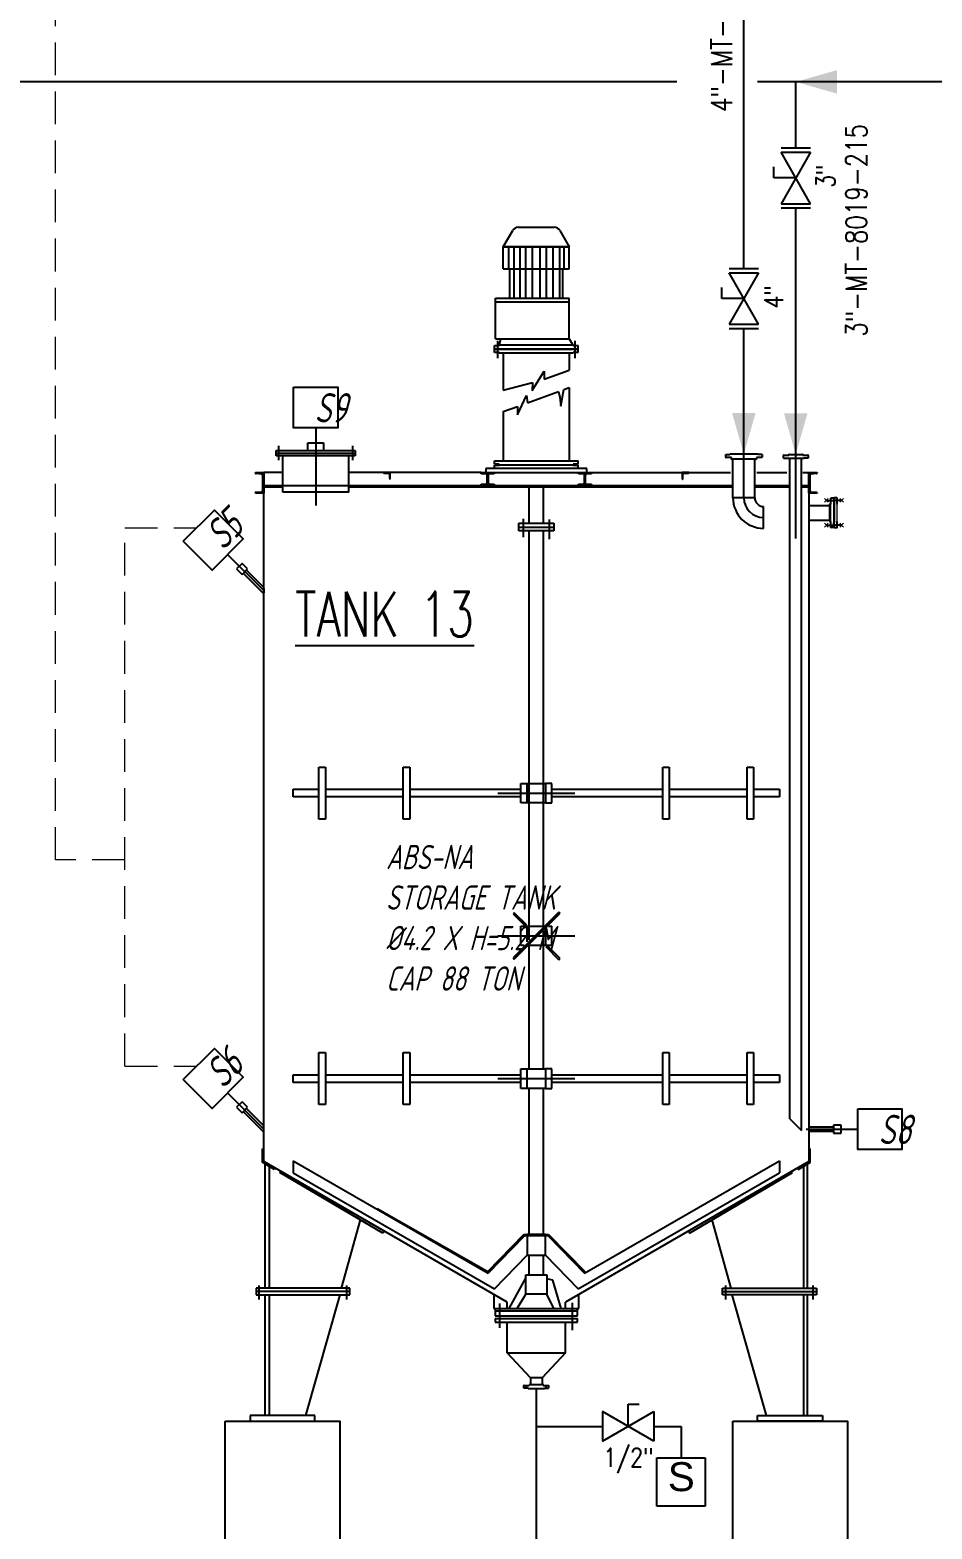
# Model space of a CAD drawing. Extents: x -29512 to 147477, y -5232 to 39709.
# Drawn here: x 139108 to 139156.3, y 7991.8 to 8072.1 of the extents above; entities that cross this region are included whole.
import ezdxf
from ezdxf.enums import TextEntityAlignment as Align

# ---------------------------------------------------------------- set-up
doc = ezdxf.new("R2010")
doc.units = 0
doc.linetypes.add('ASSI', pattern=[16, 10, -2, 2, -2])
doc.linetypes.add('HIDDEN', pattern=[0.375, 0.25, -0.125])
doc.layers.get('0').update_dxf_attribs({"linetype": 'CONTINUOUS'})
for name, color, linetype in [('DIMENSION', 3, 'CONTINUOUS'), ('NUVOLA', 6, 'CONTINUOUS'), ('P-707D', 7, 'CONTINUOUS'), ('RED', 1, 'CONTINUOUS'), ('S', 7, 'CONTINUOUS')]:
    doc.layers.add(name, color=color, linetype=linetype)
doc.layers.add('FITTING', color=7, linetype='CONTINUOUS', lineweight=13)
doc.styles.add('A3', font='arial.ttf', dxfattribs={"height": 0.3})
doc.styles.add('S', font='ITALIC', dxfattribs={"height": 6})
doc.styles.add('S25', font='SIMPLEX', dxfattribs={"width": 0.8, "height": 0.25})
doc.styles.add('S3S', font='SIMPLEX', dxfattribs={"width": 0.7, "height": 0.3})
doc.styles.add('STYLE4', font='isocp.shx', dxfattribs={"width": 0.8, "oblique": 15, "height": 2})

# ---------------------------------------------------------------- blocks, each defined once
blk = doc.blocks.new('PRESA', base_point=(1.75, 0.1))
for p, q in [((1.5, 0.1), (1.5, 0.6)), ((1.5, 0.6), (2, 0.6)), ((2, 0.6), (2, 0.1)), ((2, 0.1), (1.5, 0.1))]:
    blk.add_line(p, q)
at = {"style": 'S', "width": 1.2}
blk.add_attdef('1', text='', height=0.3, dxfattribs=at).set_placement((1.75, 0.2), align=Align.CENTER)
blk = doc.blocks.new('FRECC2', base_point=(19.5, 44))
at = {"layer": 'RED'}
blk.add_solid([(19.5, 44), (19.85, 44.1), (19.85, 43.9)], dxfattribs=at)

msp = doc.modelspace()

# ---------------------------------------------------------------- linework, layer by layer
for p, q in [((139148.1885, 8065.5102), (139149.7621, 8065.5102)), ((139149.7621, 8065.5102), (139148.1885, 8062.7564)), ((139149.7621, 8062.7564), (139148.1885, 8065.5102)), ((139147.7951, 8064.1333), (139147.7951, 8064.7234)), ((139148.9753, 8064.1333), (139147.7951, 8064.1333)), ((139148.1885, 8062.7564), (139149.7621, 8062.7564)), ((139145.4104, 8059.0615), (139146.984, 8059.0615)), ((139146.984, 8059.0615), (139145.4104, 8056.3077)), ((139146.984, 8056.3077), (139145.4104, 8059.0615)), ((139145.017, 8057.6846), (139145.017, 8058.2747)), ((139146.1972, 8057.6846), (139145.017, 8057.6846)), ((139145.4104, 8056.3077), (139146.984, 8056.3077)), ((139140.0012, 7998.5025), (139140.5913, 7998.5025)), ((139140.0012, 7997.3223), (139140.0012, 7998.5025)), ((139138.6243, 7998.1091), (139138.6243, 7996.5355)), ((139141.3781, 7996.5355), (139138.6243, 7998.1091)), ((139138.6243, 7996.5355), (139141.3781, 7998.1091)), ((139141.3781, 7998.1091), (139141.3781, 7996.5355))]:
    msp.add_line(p, q)
at = {"layer": 'DIMENSION', "color": 4, "linetype": 'HIDDEN', "lineweight": 15, "ltscale": 7}
for p, q in [((139109.355, 8027.6356), (139109.355, 8091.0761)), ((139113.065, 8016.6038), (139113.065, 8045.4156)), ((139113.065, 8045.4156), (139116.9097, 8045.4156)), ((139113.065, 8027.6356), (139109.355, 8027.6356)), ((139113.065, 8016.6038), (139116.9097, 8016.6038))]:
    msp.add_line(p, q, dxfattribs=at)
at = {"layer": 'DIMENSION', "color": 0, "linetype": 'ByBlock', "ltscale": 0.5}
for p, q in [((139142.6045, 8069.2752), (139093.116, 8069.2752)), ((139198.4638, 8069.2752), (139146.9271, 8069.2752)), ((139148.9753, 8065.7407), (139148.9753, 8069.2752)), ((139148.9753, 8044.8375), (139148.9753, 8062.5259)), ((139135.0847, 7997.3223), (139138.6243, 7997.3223)), ((139141.3781, 7997.3223), (139142.836, 7997.3223)), ((139142.836, 7997.3223), (139142.836, 7995.631))]:
    msp.add_line(p, q, dxfattribs=at)
at = {"layer": 'DIMENSION', "color": 6, "linetype": 'ByBlock', "ltscale": 0.5}
for p, q in [((139148.1885, 8065.7407), (139149.7621, 8065.7407)), ((139148.1885, 8062.5259), (139149.7621, 8062.5259)), ((139145.4104, 8059.292), (139146.984, 8059.292)), ((139145.4104, 8056.0772), (139146.984, 8056.0772))]:
    msp.add_line(p, q, dxfattribs=at)
at = {"layer": 'DIMENSION', "color": 5, "linetype": 'ByBlock', "ltscale": 0.5}
for p, q in [((139133.5947, 8060.4544), (139133.5947, 8059.2657)), ((139133.8886, 8060.4544), (139133.8886, 8057.6965)), ((139134.1988, 8060.4544), (139134.1988, 8057.6965)), ((139134.5091, 8060.4544), (139134.5091, 8057.6965)), ((139134.86, 8060.4544), (139134.86, 8057.6965)), ((139135.2683, 8060.4544), (139135.2683, 8057.6965)), ((139135.6192, 8060.4544), (139135.6192, 8057.6965)), ((139135.9783, 8060.4544), (139135.9783, 8057.6965)), ((139136.3212, 8060.4544), (139136.3212, 8057.6965)), ((139136.5661, 8060.4544), (139136.5661, 8059.2657))]:
    msp.add_line(p, q, dxfattribs=at)
at = {"layer": 'DIMENSION', "color": 1, "linetype": 'ByBlock', "ltscale": 0.5}
msp.add_line((139123.2776, 8050.754), (139123.2776, 8046.6021), dxfattribs=at)
at = {"layer": 'DIMENSION', "color": 3, "linetype": 'ByBlock', "ltscale": 0.5}
for points in [[(139122.0966, 8052.9356), (139124.4586, 8052.9356), (139124.4586, 8050.754), (139122.0966, 8050.754)], [(139116.1853, 8044.6912), (139117.8554, 8046.3613), (139119.398, 8044.8187), (139117.7279, 8043.1486)], [(139116.1853, 8015.8794), (139117.8554, 8017.5495), (139119.398, 8016.0069), (139117.7279, 8014.3368)], [(139152.2904, 8014.3148), (139154.6523, 8014.3148), (139154.6523, 8012.1332), (139152.2904, 8012.1332)]]:
    msp.add_lwpolyline(points, close=True, dxfattribs=at)
at = {"layer": 'DIMENSION', "color": 7, "linetype": 'ByBlock', "ltscale": 0.5}
for points in [[(139118.4303, 7997.5971), (139124.5689, 7997.5971), (139124.5689, 7988.8312), (139118.4303, 7988.8312)], [(139145.6004, 7997.5971), (139151.739, 7997.5971), (139151.739, 7988.8312), (139145.6004, 7988.8312)]]:
    msp.add_lwpolyline(points, close=True, dxfattribs=at)
at = {"layer": 'FITTING', "color": 1, "linetype": 'ByBlock', "ltscale": 0.5}
for p, q in [((139150.7133, 8046.9755), (139150.5137, 8046.7762)), ((139150.5137, 8046.9755), (139150.7133, 8046.7762)), ((139151.5398, 8046.9755), (139151.3402, 8046.7762)), ((139151.3402, 8046.9755), (139151.5398, 8046.7762)), ((139150.7133, 8045.6524), (139150.5137, 8045.4531)), ((139150.5137, 8045.6524), (139150.7133, 8045.4531)), ((139151.5398, 8045.6524), (139151.3402, 8045.4531)), ((139151.3402, 8045.6524), (139151.5398, 8045.4531))]:
    msp.add_line(p, q, dxfattribs=at)
at = {"layer": 'FITTING', "linetype": 'ByBlock', "ltscale": 0.5}
for p, q in [((139150.8614, 8045.7459), (139150.8614, 8046.6828)), ((139151.192, 8045.7459), (139151.192, 8046.6828))]:
    msp.add_line(p, q, dxfattribs=at)
at = {"layer": 'P-707D', "color": 1, "lineweight": 25}
for p, q in [((139146.1972, 8059.292), (139146.1972, 8083.2089)), ((139146.1972, 8049.3508), (139146.1972, 8056.0772)), ((139135.0847, 7999.3495), (139135.0847, 7970.9588))]:
    msp.add_line(p, q, dxfattribs=at)
at = {"layer": 'P-707D', "color": 5, "linetype": 'Continuous'}
for p, q in [((139133.3205, 8060.4544), (139133.8218, 8061.3226)), ((139134.1225, 8061.4962), (139136.0468, 8061.4962)), ((139136.3475, 8061.3226), (139136.8488, 8060.4544)), ((139133.3205, 8060.4544), (139136.8488, 8060.4544)), ((139133.3205, 8059.2657), (139133.3205, 8060.4544)), ((139136.8488, 8060.4544), (139133.3205, 8060.4544)), ((139136.8488, 8059.2657), (139136.8488, 8060.4544)), ((139133.3205, 8059.2657), (139136.8488, 8059.2657)), ((139133.6678, 8057.6965), (139133.6678, 8059.2657)), ((139136.5015, 8057.6965), (139136.5015, 8059.2657)), ((139132.898, 8057.6965), (139136.8488, 8057.6965)), ((139132.898, 8055.5231), (139132.898, 8057.6965)), ((139132.898, 8057.4953), (139136.8488, 8057.4953)), ((139136.8488, 8055.5231), (139136.8488, 8057.6965)), ((139132.898, 8055.5231), (139136.8488, 8055.5231)), ((139133.1776, 8055.5231), (139133.1052, 8055.1858)), ((139136.8488, 8055.5231), (139137.0641, 8055.158))]:
    msp.add_line(p, q, dxfattribs=at)
at = {"layer": 'P-707D', "color": 9, "linetype": 'Continuous'}
for p, q in [((139132.898, 8055.5231), (139132.898, 8055.5231)), ((139132.898, 8055.5231), (139132.898, 8055.5231)), ((139132.898, 8055.5231), (139132.898, 8055.5231)), ((139150.1213, 8047.2561), (139149.6698, 8047.2561)), ((139149.6698, 8040.2761), (139149.6698, 8040.2066)), ((139149.6698, 8029.7886), (139149.6698, 8029.7192)), ((139149.6698, 8024.8575), (139149.6698, 8024.788)), ((139149.6698, 8019.9263), (139149.6698, 8019.8568)), ((139120.4995, 8014.9256), (139120.4995, 8014.9951)), ((139149.6698, 8014.9951), (139149.6698, 8014.9256)), ((139126.5258, 8008.9205), (139126.5609, 8008.9804))]:
    msp.add_line(p, q, dxfattribs=at)
at = {"layer": 'P-707D', "color": 3, "linetype": 'Continuous'}
for p, q in [((139133.0226, 8054.4955), (139133.0226, 8055.4236)), ((139137.1467, 8055.4236), (139137.1467, 8054.4955))]:
    msp.add_line(p, q, dxfattribs=at)
at = {"layer": 'P-707D', "linetype": 'Continuous'}
for p, q in [((139132.8448, 8055.158), (139133.1052, 8055.158)), ((139132.8448, 8054.9774), (139132.8448, 8055.158)), ((139137.3245, 8054.9774), (139132.8448, 8054.9774)), ((139132.8448, 8054.9774), (139137.3245, 8054.9774)), ((139132.8448, 8054.7969), (139132.8448, 8054.9774)), ((139133.1052, 8054.7969), (139132.8448, 8054.7969)), ((139137.0641, 8055.1858), (139133.1052, 8055.1858)), ((139133.1052, 8054.7691), (139137.0641, 8054.7691)), ((139137.0641, 8055.158), (139137.3245, 8055.158)), ((139137.3245, 8054.7969), (139137.0641, 8054.7969)), ((139137.3245, 8054.9774), (139137.3245, 8055.158)), ((139137.3245, 8054.7969), (139137.3245, 8054.9774)), ((139122.8609, 8049.5481), (139122.8609, 8049.9648)), ((139122.8609, 8049.9648), (139123.6943, 8049.9648)), ((139123.6943, 8049.9648), (139123.6943, 8049.5481)), ((139121.1662, 8049.5481), (139122.8609, 8049.5481)), ((139121.1662, 8049.4092), (139121.1662, 8049.5481)), ((139121.1662, 8049.2703), (139121.1662, 8049.4092)), ((139121.1662, 8049.4092), (139125.389, 8049.4092)), ((139125.389, 8049.2703), (139121.1662, 8049.2703)), ((139121.5135, 8047.3256), (139121.5135, 8049.2703)), ((139122.8609, 8049.5481), (139123.6943, 8049.5481)), ((139123.6943, 8049.5481), (139125.389, 8049.5481)), ((139125.0417, 8047.3256), (139125.0417, 8049.2703)), ((139125.389, 8049.5481), (139125.389, 8049.4092)), ((139125.389, 8049.4092), (139125.389, 8049.2703)), ((139132.8448, 8048.9925), (139133.3205, 8048.9925)), ((139132.8448, 8048.8119), (139132.8448, 8048.9925)), ((139133.3205, 8048.9925), (139136.8488, 8048.9925)), ((139136.8488, 8048.9925), (139137.3245, 8048.9925)), ((139137.3245, 8048.8119), (139137.3245, 8048.9925)), ((139145.2287, 8049.3397), (139145.4492, 8049.3397)), ((139145.2287, 8049.1883), (139145.2287, 8049.3397)), ((139145.5318, 8049.1744), (139145.2426, 8049.1744)), ((139146.9487, 8049.3508), (139145.4492, 8049.3508)), ((139145.4492, 8049.3397), (139145.4492, 8049.3508)), ((139145.5318, 8049.089), (139145.5318, 8049.1744)), ((139146.8521, 8049.0751), (139145.5457, 8049.0751)), ((139145.6138, 8047.6034), (139145.6155, 8049.0751)), ((139146.7806, 8047.6034), (139146.7823, 8049.0751)), ((139146.8521, 8049.0751), (139146.8521, 8049.0751)), ((139147.1553, 8049.1744), (139146.866, 8049.1744)), ((139146.866, 8049.1744), (139146.866, 8049.089)), ((139146.9487, 8049.3397), (139146.9487, 8049.3508)), ((139147.1692, 8049.3397), (139146.9487, 8049.3397)), ((139147.1692, 8049.3397), (139147.1692, 8049.1883)), ((139148.3155, 8049.1411), (139148.3155, 8049.2814)), ((139148.3155, 8049.1411), (139148.536, 8049.1411)), ((139148.3294, 8049.2953), (139148.6024, 8049.2953)), ((139148.3294, 8049.2953), (139148.3294, 8049.2953)), ((139148.536, 8049.1411), (139148.536, 8049.13)), ((139148.536, 8049.13), (139148.6645, 8049.13)), ((139148.6024, 8049.2953), (139148.6024, 8049.3258)), ((139148.6162, 8049.3397), (139149.3379, 8049.3397)), ((139148.6628, 8013.7797), (139148.6645, 8049.13)), ((139148.6645, 8049.13), (139149.2896, 8049.13)), ((139149.2878, 8013.1546), (139149.2896, 8049.13)), ((139149.2896, 8049.13), (139149.4181, 8049.13)), ((139149.3518, 8049.3258), (139149.3518, 8049.2953)), ((139149.3518, 8049.2953), (139149.6247, 8049.2953)), ((139149.6386, 8049.1411), (139149.4181, 8049.1411)), ((139149.4181, 8049.1411), (139149.4181, 8049.13)), ((139149.6386, 8049.2814), (139149.6386, 8049.2814)), ((139149.6386, 8049.2814), (139149.6386, 8049.1411)), ((139120.048, 8048.3674), (139120.4995, 8048.3674)), ((139120.048, 8048.3478), (139120.048, 8048.3674)), ((139120.3803, 8048.2859), (139120.0832, 8048.3097)), ((139120.4474, 8047.4103), (139120.4474, 8048.2132)), ((139120.4995, 8048.3674), (139120.4995, 8047.2561)), ((139121.5135, 8048.3674), (139120.4995, 8048.3674)), ((139120.4995, 8048.3674), (139120.4995, 8047.2561)), ((139132.1329, 8048.3674), (139125.0417, 8048.3674)), ((139127.2712, 8048.3674), (139126.9239, 8048.3674)), ((139126.9239, 8048.3674), (139126.9239, 8048.357)), ((139126.9482, 8048.3327), (139127.1878, 8048.3327)), ((139127.2364, 8048.284), (139127.2364, 8048.0444)), ((139127.2712, 8048.0201), (139127.2712, 8048.3674)), ((139132.1329, 8048.2979), (139132.1329, 8048.3674)), ((139132.1329, 8048.3674), (139132.8274, 8048.3674)), ((139132.376, 8048.2979), (139132.1329, 8048.2979)), ((139132.376, 8048.5758), (139132.376, 8048.3674)), ((139137.7933, 8048.5758), (139132.376, 8048.5758)), ((139132.4593, 8047.8257), (139132.4593, 8048.2146)), ((139132.501, 8048.2146), (139132.501, 8047.8257)), ((139132.8274, 8048.2979), (139132.5843, 8048.2979)), ((139132.6538, 8048.3674), (139137.5155, 8048.3674)), ((139132.8274, 8048.3674), (139132.8274, 8048.2979)), ((139133.1052, 8048.8119), (139132.8448, 8048.8119)), ((139132.8448, 8048.7563), (139133.1052, 8048.7563)), ((139132.8448, 8048.5758), (139132.8448, 8048.7563)), ((139133.1052, 8048.7841), (139133.1052, 8048.8119)), ((139133.1052, 8048.7841), (139137.0641, 8048.7841)), ((139133.1052, 8048.7563), (139133.1052, 8048.7841)), ((139137.3245, 8048.8119), (139137.0641, 8048.8119)), ((139137.0641, 8048.7841), (139137.0641, 8048.8119)), ((139137.0641, 8048.7563), (139137.0641, 8048.7841)), ((139137.0641, 8048.7563), (139137.3245, 8048.7563)), ((139137.3245, 8048.5758), (139137.3245, 8048.7563)), ((139137.3419, 8048.2979), (139137.3419, 8048.3674)), ((139137.3419, 8048.3674), (139138.0364, 8048.3674)), ((139137.585, 8048.2979), (139137.3419, 8048.2979)), ((139137.6683, 8047.8257), (139137.6683, 8048.2146)), ((139137.71, 8048.2146), (139137.71, 8047.8257)), ((139137.7933, 8048.3674), (139137.7933, 8048.5758)), ((139138.0364, 8048.2979), (139137.7933, 8048.2979)), ((139138.0364, 8048.3674), (139138.0364, 8048.2979)), ((139138.056, 8048.3674), (139140.6555, 8048.3674)), ((139140.2473, 8048.3674), (139145.4873, 8048.3674)), ((139143.2454, 8048.3674), (139142.8981, 8048.3674)), ((139142.8981, 8048.3674), (139142.8981, 8048.0201)), ((139142.9329, 8048.0444), (139142.9329, 8048.284)), ((139142.9815, 8048.3327), (139143.2211, 8048.3327)), ((139143.2454, 8048.357), (139143.2454, 8048.3674)), ((139146.8967, 8048.3674), (139148.4972, 8048.3674)), ((139149.3628, 8048.3674), (139149.6698, 8048.3674)), ((139149.6698, 8047.2561), (139149.6698, 8048.3674)), ((139149.6698, 8047.2561), (139149.6698, 8048.3674)), ((139149.6698, 8048.3674), (139150.1213, 8048.3674)), ((139149.7219, 8048.2132), (139149.7219, 8047.4103)), ((139150.0861, 8048.3097), (139149.789, 8048.2859)), ((139150.1213, 8048.3674), (139150.1213, 8048.3478)), ((139120.4995, 8047.6729), (139121.5135, 8047.6729)), ((139120.4995, 8047.6034), (139121.5135, 8047.6034)), ((139120.4995, 8042.6722), (139120.4995, 8047.6034)), ((139121.5135, 8047.6729), (139125.0417, 8047.6729)), ((139125.0417, 8047.6729), (139145.6138, 8047.6729)), ((139125.0417, 8047.6034), (139134.7027, 8047.6034)), ((139127.2607, 8048.0201), (139127.2712, 8048.0201)), ((139132.1329, 8047.6729), (139132.1329, 8047.7423)), ((139132.1329, 8047.7423), (139132.376, 8047.7423)), ((139132.8274, 8047.6729), (139132.1329, 8047.6729)), ((139132.5843, 8047.7423), (139132.8274, 8047.7423)), ((139132.8274, 8047.7423), (139132.8274, 8047.6729)), ((139134.7027, 8047.6034), (139135.4666, 8047.6034)), ((139134.7027, 8045.6587), (139134.7027, 8047.6034)), ((139135.4666, 8047.6034), (139145.6127, 8047.6034)), ((139135.4666, 8045.6587), (139135.4666, 8047.6034)), ((139137.3419, 8047.7423), (139137.585, 8047.7423)), ((139137.3419, 8047.6729), (139137.3419, 8047.7423)), ((139138.0364, 8047.6729), (139137.3419, 8047.6729)), ((139137.7933, 8047.7423), (139138.0364, 8047.7423)), ((139138.0364, 8047.7423), (139138.0364, 8047.6729)), ((139142.8981, 8048.0201), (139142.9086, 8048.0201)), ((139145.6127, 8047.6034), (139145.6138, 8047.6034)), ((139145.6127, 8047.0224), (139145.6127, 8047.6034)), ((139146.7806, 8047.6034), (139146.7816, 8047.6034)), ((139146.7807, 8047.6729), (139148.6405, 8047.6729)), ((139146.7816, 8047.6034), (139148.6514, 8047.6034)), ((139146.7816, 8047.0224), (139146.7816, 8047.6034)), ((139149.3045, 8047.6729), (139149.6698, 8047.6729)), ((139149.306, 8047.6034), (139149.6698, 8047.6034)), ((139149.6698, 8047.6034), (139149.6698, 8046.6102)), ((139120.048, 8047.2561), (139120.048, 8047.2757)), ((139120.4995, 8047.2561), (139120.048, 8047.2561)), ((139120.0832, 8047.3138), (139120.3803, 8047.3376)), ((139125.0417, 8047.3256), (139121.5135, 8047.3256)), ((139146.7816, 8047.0224), (139145.6127, 8047.0224)), ((139149.6698, 8046.6102), (139149.6698, 8045.8185)), ((139149.6698, 8046.6102), (139150.7954, 8046.6102)), ((139149.789, 8047.3376), (139150.0861, 8047.3138)), ((139150.1213, 8047.2757), (139150.1213, 8047.2561)), ((139150.7954, 8046.6102), (139150.7954, 8046.6689)), ((139150.7954, 8045.8185), (139150.7954, 8046.6102)), ((139150.8093, 8046.6828), (139150.8614, 8046.6828)), ((139150.8614, 8046.6828), (139150.8614, 8046.9943)), ((139150.8753, 8047.0082), (139151.0156, 8047.0082)), ((139151.0156, 8047.0082), (139151.0156, 8045.6684)), ((139151.0156, 8046.7602), (139151.0267, 8046.7602)), ((139151.0267, 8045.6684), (139151.0267, 8046.7602)), ((139151.0267, 8045.6684), (139151.0267, 8046.7602)), ((139151.0378, 8046.7602), (139151.0267, 8046.7602)), ((139151.1781, 8047.0082), (139151.0378, 8047.0082)), ((139151.0378, 8047.0082), (139151.0378, 8045.6684)), ((139151.192, 8046.6828), (139151.192, 8046.9943)), ((139147.2556, 8045.3795), (139147.2556, 8046.5484)), ((139149.6698, 8045.8185), (139149.6698, 8011.4877)), ((139149.6698, 8045.8185), (139150.7954, 8045.8185)), ((139150.7954, 8045.7598), (139150.7954, 8045.8185)), ((139134.147, 8045.6587), (139136.0223, 8045.6587)), ((139134.147, 8045.242), (139134.147, 8045.6587)), ((139134.147, 8045.4504), (139136.0223, 8045.4504)), ((139136.0223, 8045.242), (139134.147, 8045.242)), ((139134.7027, 8024.0935), (139134.7027, 8045.242)), ((139135.4666, 8024.0935), (139135.4666, 8045.242)), ((139136.0223, 8045.6587), (139136.0223, 8045.242)), ((139150.8614, 8045.7459), (139150.8093, 8045.7459)), ((139150.8614, 8045.4344), (139150.8614, 8045.7459)), ((139151.0156, 8045.4205), (139150.8753, 8045.4205)), ((139151.0156, 8045.4205), (139151.0156, 8045.6684)), ((139151.0156, 8045.6684), (139151.0267, 8045.6684)), ((139151.0378, 8045.6684), (139151.0267, 8045.6684)), ((139151.0378, 8045.4205), (139151.0378, 8045.6684)), ((139151.0378, 8045.4205), (139151.1781, 8045.4205)), ((139151.192, 8045.4344), (139151.192, 8045.7459)), ((139119.3355, 8043.5057), (139119.0409, 8043.2111)), ((139119.6302, 8043.2111), (139119.3355, 8043.5057)), ((139119.0409, 8043.2111), (139119.3355, 8042.9164)), ((139119.3355, 8042.9164), (139119.6302, 8043.2111)), ((139119.3994, 8042.9803), (139120.4995, 8041.8802)), ((139119.5664, 8043.1472), (139120.4995, 8042.2141)), ((139120.4995, 8042.1652), (139120.4995, 8042.6722)), ((139120.4995, 8041.9291), (139120.4995, 8042.1652)), ((139120.4995, 8042.1652), (139120.4995, 8041.9291)), ((139120.4995, 8041.4221), (139120.4995, 8041.9291)), ((139120.4995, 8011.4877), (139120.4995, 8041.4221)), ((139123.4512, 8029.8234), (139123.4512, 8032.6015)), ((139123.4512, 8032.6015), (139123.7985, 8032.6015)), ((139123.7985, 8032.6015), (139123.7985, 8029.8234)), ((139127.9657, 8029.8234), (139127.9657, 8032.6015)), ((139127.9657, 8032.6015), (139128.313, 8032.6015)), ((139128.313, 8032.6015), (139128.313, 8029.8234)), ((139141.8563, 8029.8234), (139141.8563, 8032.6015)), ((139141.8563, 8032.6015), (139142.2036, 8032.6015)), ((139142.2036, 8032.6015), (139142.2036, 8029.8234)), ((139146.3708, 8029.8234), (139146.3708, 8032.6015)), ((139146.3708, 8032.6015), (139146.7181, 8032.6015)), ((139146.7181, 8032.6015), (139146.7181, 8029.8234)), ((139122.0622, 8031.4208), (139123.4512, 8031.4208)), ((139122.0622, 8031.0041), (139122.0622, 8031.4208)), ((139123.7985, 8031.4208), (139127.9657, 8031.4208)), ((139128.313, 8031.4208), (139134.2512, 8031.4208)), ((139129.702, 8031.4208), (139134.2512, 8031.4208)), ((139134.2512, 8030.6915), (139134.2512, 8031.7333)), ((139134.2512, 8031.7333), (139134.5985, 8031.7333)), ((139134.5985, 8030.6915), (139134.5985, 8031.7333)), ((139134.5985, 8031.7333), (139135.5708, 8031.7333)), ((139135.9181, 8031.7333), (139135.5708, 8031.7333)), ((139135.5708, 8031.7333), (139135.5708, 8030.6915)), ((139135.9181, 8030.6915), (139135.9181, 8031.7333)), ((139135.9181, 8031.4208), (139141.8563, 8031.4208)), ((139142.2036, 8031.4208), (139146.3708, 8031.4208)), ((139146.7181, 8031.4208), (139148.1071, 8031.4208)), ((139148.1071, 8031.4208), (139148.1071, 8031.0041)), ((139123.4512, 8031.0041), (139122.0622, 8031.0041)), ((139127.9657, 8031.0041), (139123.7985, 8031.0041)), ((139134.2512, 8031.0041), (139128.313, 8031.0041)), ((139134.5985, 8030.6915), (139134.2512, 8030.6915)), ((139135.5708, 8030.6915), (139134.5985, 8030.6915)), ((139135.5708, 8030.6915), (139135.9181, 8030.6915)), ((139141.8563, 8031.0041), (139135.9181, 8031.0041)), ((139146.3708, 8031.0041), (139142.2036, 8031.0041)), ((139148.1071, 8031.0041), (139146.7181, 8031.0041)), ((139123.7985, 8029.8234), (139123.4512, 8029.8234)), ((139128.313, 8029.8234), (139127.9657, 8029.8234)), ((139142.2036, 8029.8234), (139141.8563, 8029.8234)), ((139146.7181, 8029.8234), (139146.3708, 8029.8234)), ((139136.3003, 8024.8471), (139133.8447, 8022.3916)), ((139133.9037, 8024.8125), (139133.8447, 8024.7535)), ((139133.8447, 8024.7535), (139134.5048, 8024.0935)), ((139134.5791, 8024.1371), (139133.9037, 8024.8125)), ((139133.9037, 8022.3327), (139136.3592, 8024.7882)), ((139136.3592, 8024.7882), (139136.3003, 8024.8471)), ((139134.2512, 8024.0935), (139135.4666, 8024.0935)), ((139134.2512, 8023.0517), (139134.2512, 8024.0935)), ((139134.5985, 8023.258), (139134.5985, 8024.0935)), ((139134.7027, 8023.3487), (139134.7027, 8024.0935)), ((139135.4666, 8023.0517), (139135.4666, 8023.8314)), ((139135.5708, 8023.8568), (139135.5708, 8023.0517)), ((139135.7324, 8024.0935), (139135.9181, 8024.0935)), ((139135.9181, 8023.0517), (139135.9181, 8024.0935)), ((139134.444, 8023.0517), (139134.2512, 8023.0517)), ((139135.9181, 8023.0517), (139134.6545, 8023.0517)), ((139134.7027, 8016.4536), (139134.7027, 8023.0517)), ((139135.4666, 8016.4536), (139135.4666, 8023.0517)), ((139135.6044, 8022.9939), (139136.3003, 8022.298)), ((139136.3592, 8022.3569), (139135.6969, 8023.0193)), ((139133.8447, 8022.3916), (139133.9037, 8022.3327)), ((139136.3003, 8022.298), (139136.3592, 8022.3569)), ((139123.4512, 8014.5436), (139123.4512, 8017.3218)), ((139123.4512, 8017.3218), (139123.7985, 8017.3218)), ((139123.7985, 8017.3218), (139123.7985, 8014.5436)), ((139127.9657, 8014.5436), (139127.9657, 8017.3218)), ((139127.9657, 8017.3218), (139128.313, 8017.3218)), ((139128.313, 8017.3218), (139128.313, 8014.5436)), ((139141.8563, 8014.5436), (139141.8563, 8017.3218)), ((139141.8563, 8017.3218), (139142.2036, 8017.3218)), ((139142.2036, 8017.3218), (139142.2036, 8014.5436)), ((139146.3708, 8014.5436), (139146.3708, 8017.3218)), ((139146.3708, 8017.3218), (139146.7181, 8017.3218)), ((139146.7181, 8017.3218), (139146.7181, 8014.5436)), ((139122.0622, 8016.1411), (139123.4512, 8016.1411)), ((139122.0622, 8015.7244), (139122.0622, 8016.1411)), ((139123.7985, 8016.1411), (139127.9657, 8016.1411)), ((139128.313, 8016.1411), (139134.2512, 8016.1411)), ((139134.2512, 8015.4118), (139134.2512, 8016.4536)), ((139134.2512, 8016.4536), (139134.5985, 8016.4536)), ((139134.5985, 8015.4118), (139134.5985, 8016.4536)), ((139134.5985, 8016.4536), (139135.5708, 8016.4536)), ((139135.9181, 8016.4536), (139135.5708, 8016.4536)), ((139135.5708, 8016.4536), (139135.5708, 8015.4118)), ((139135.9181, 8015.4118), (139135.9181, 8016.4536)), ((139135.9181, 8016.1411), (139141.8563, 8016.1411)), ((139142.2036, 8016.1411), (139146.3708, 8016.1411)), ((139146.7181, 8016.1411), (139148.1071, 8016.1411)), ((139148.1071, 8016.1411), (139148.1071, 8015.7244)), ((139123.4512, 8015.7244), (139122.0622, 8015.7244)), ((139127.9657, 8015.7244), (139123.7985, 8015.7244)), ((139134.2512, 8015.7244), (139128.313, 8015.7244)), ((139134.5985, 8015.4118), (139134.2512, 8015.4118)), ((139135.5708, 8015.4118), (139134.5985, 8015.4118)), ((139134.7027, 8007.5889), (139134.7027, 8015.4118)), ((139135.4666, 8007.5889), (139135.4666, 8015.4118)), ((139135.5708, 8015.4118), (139135.9181, 8015.4118)), ((139141.8563, 8015.7244), (139135.9181, 8015.7244)), ((139146.3708, 8015.7244), (139142.2036, 8015.7244)), ((139148.1071, 8015.7244), (139146.7181, 8015.7244)), ((139119.3355, 8014.6939), (139119.0409, 8014.3992)), ((139119.6302, 8014.3992), (139119.3355, 8014.6939)), ((139123.7985, 8014.5436), (139123.4512, 8014.5436)), ((139128.313, 8014.5436), (139127.9657, 8014.5436)), ((139142.2036, 8014.5436), (139141.8563, 8014.5436)), ((139146.7181, 8014.5436), (139146.3708, 8014.5436)), ((139119.0409, 8014.3992), (139119.3355, 8014.1046)), ((139119.3355, 8014.1046), (139119.6302, 8014.3992)), ((139119.3994, 8014.1684), (139120.4995, 8013.0683)), ((139119.5664, 8014.3354), (139120.4995, 8013.4023)), ((139148.6628, 8013.7797), (139149.2878, 8013.1546)), ((139150.9895, 8013.3421), (139149.6698, 8013.3421)), ((139150.9895, 8013.106), (139149.6698, 8013.106)), ((139151.4062, 8013.4324), (139150.9895, 8013.4324)), ((139150.9895, 8013.4324), (139150.9895, 8013.0157)), ((139150.9895, 8013.0157), (139151.4062, 8013.0157)), ((139151.4062, 8013.0157), (139151.4062, 8013.4324)), ((139133.522, 8003.9628), (139120.4995, 8011.4877)), ((139122.0622, 8011.5394), (139122.0622, 8010.8952)), ((139122.0622, 8011.5394), (139132.5033, 8005.5262)), ((139149.6698, 8011.4877), (139136.6474, 8003.9628)), ((139137.666, 8005.5262), (139148.1071, 8011.5394)), ((139148.1071, 8011.5394), (139148.1071, 8010.8952)), ((139122.0622, 8010.8952), (139132.844, 8004.6823)), ((139137.3253, 8004.6823), (139148.1071, 8010.8952)), ((139126.5609, 8008.9804), (139132.4916, 8005.6136)), ((139132.4916, 8005.6136), (139134.422, 8007.5889)), ((139132.5033, 8005.5262), (139134.4512, 8007.5195)), ((139134.422, 8007.5195), (139134.422, 8007.5889)), ((139134.422, 8007.5889), (139134.5985, 8007.5889)), ((139135.0847, 8007.5195), (139134.422, 8007.5195)), ((139135.0847, 8007.5889), (139134.5985, 8007.5889)), ((139134.5985, 8007.5195), (139134.5985, 8006.4777)), ((139135.5708, 8007.5889), (139135.0847, 8007.5889)), ((139135.7473, 8007.5195), (139135.0847, 8007.5195)), ((139135.5708, 8007.5889), (139135.7473, 8007.5889)), ((139135.5708, 8006.4777), (139135.5708, 8007.5195)), ((139135.7181, 8007.5195), (139137.666, 8005.5262)), ((139135.7473, 8007.5889), (139137.6777, 8005.6136)), ((139135.7473, 8007.5889), (139135.7473, 8007.5195)), ((139132.844, 8004.6823), (139134.5985, 8006.4777)), ((139134.5985, 8006.4777), (139135.5708, 8006.4777)), ((139134.7027, 8005.4289), (139134.7027, 8006.4777)), ((139135.4666, 8005.4289), (139135.4666, 8006.4777)), ((139135.5708, 8006.4777), (139137.3253, 8004.6823)), ((139134.5221, 8005.2834), (139133.6125, 8003.6301)), ((139134.5221, 8005.2834), (139134.5221, 8005.4289)), ((139134.5221, 8005.4289), (139135.6472, 8005.4289)), ((139134.5221, 8004.3941), (139134.5221, 8005.2834)), ((139135.6472, 8005.4289), (139135.6472, 8004.3941)), ((139135.9674, 8005.1367), (139135.6472, 8005.2177)), ((139136.4172, 8003.6301), (139135.9674, 8005.1367)), ((139132.8101, 8004.3802), (139132.8101, 8003.8126)), ((139134.0603, 8003.6301), (139134.5221, 8004.3941)), ((139135.6472, 8004.3941), (139134.5221, 8004.3941)), ((139136.0303, 8003.6301), (139135.6472, 8004.3941)), ((139137.3592, 8003.6301), (139137.3592, 8004.3802)), ((139132.8101, 8003.8126), (139132.8101, 8003.6301)), ((139132.8101, 8003.6301), (139133.6125, 8003.6301)), ((139132.8795, 8003.6301), (139132.8795, 8003.5113)), ((139132.8795, 8003.5113), (139137.2898, 8003.5113)), ((139132.8795, 8003.5113), (139132.8795, 8003.245)), ((139133.522, 8003.6301), (139133.522, 8003.9628)), ((139133.6125, 8003.6301), (139137.3592, 8003.6301)), ((139136.6474, 8003.6301), (139136.6474, 8003.9628)), ((139137.2898, 8003.5113), (139137.2898, 8003.6301)), ((139137.2898, 8003.245), (139137.2898, 8003.5113)), ((139132.8795, 8003.245), (139137.2898, 8003.245)), ((139132.8795, 8003.1), (139137.2898, 8003.1)), ((139132.8795, 8003.1), (139132.8795, 8002.8916)), ((139132.8795, 8002.8916), (139137.2898, 8002.8916)), ((139133.522, 8001.2642), (139133.522, 8002.8916)), ((139136.6474, 8001.2642), (139136.6474, 8002.8916)), ((139137.2898, 8002.8916), (139137.2898, 8003.1)), ((139134.7721, 7999.9259), (139133.522, 8001.2642)), ((139133.522, 8001.2642), (139136.6474, 8001.2642)), ((139136.6474, 8001.2642), (139135.3972, 7999.9259)), ((139134.4231, 7999.3606), (139134.4231, 7999.5009)), ((139134.6436, 7999.3606), (139134.4231, 7999.3606)), ((139134.437, 7999.5148), (139134.71, 7999.5148)), ((139134.6436, 7999.3495), (139134.6436, 7999.3606)), ((139134.6436, 7999.3495), (139135.5257, 7999.3495)), ((139134.71, 7999.5148), (139134.71, 7999.5453)), ((139134.7238, 7999.5592), (139134.7721, 7999.5592)), ((139135.3972, 7999.9259), (139134.7721, 7999.9259)), ((139134.7721, 7999.9259), (139134.7721, 7999.5592)), ((139134.7721, 7999.5592), (139135.3972, 7999.5592)), ((139135.3972, 7999.9259), (139135.3972, 7999.5592)), ((139135.3972, 7999.5592), (139135.4455, 7999.5592)), ((139135.4594, 7999.5453), (139135.4594, 7999.5148)), ((139135.4594, 7999.5148), (139135.7323, 7999.5148)), ((139135.5257, 7999.3606), (139135.7462, 7999.3606)), ((139135.5257, 7999.3495), (139135.5257, 7999.3606)), ((139135.7462, 7999.5009), (139135.7462, 7999.3606))]:
    msp.add_line(p, q, dxfattribs=at)
at = {"layer": 'P-707D', "color": 6, "linetype": 'Continuous'}
for p, q in [((139133.3205, 8054.7691), (139133.3205, 8052.7723)), ((139136.8488, 8054.7691), (139136.8488, 8053.8454)), ((139134.8648, 8052.7558), (139135.5066, 8053.8006)), ((139135.5016, 8053.3567), (139136.8488, 8053.8454)), ((139135.5066, 8053.8006), (139135.5016, 8053.3567)), ((139133.3205, 8052.7723), (139134.8804, 8053.1903)), ((139134.8804, 8053.1903), (139134.8648, 8052.7558)), ((139134.0737, 8051.4573), (139134.5663, 8052.4871)), ((139134.5663, 8052.4871), (139134.6134, 8052.1038)), ((139134.6134, 8052.1038), (139136.2659, 8052.7052)), ((139136.2659, 8052.7052), (139136.3425, 8052.3976)), ((139136.3425, 8052.3976), (139136.4022, 8051.9272)), ((139136.4022, 8051.9272), (139136.5535, 8052.8099)), ((139136.5535, 8052.8099), (139136.8488, 8052.9174)), ((139136.8488, 8052.9174), (139136.8488, 8048.9925)), ((139133.3205, 8051.6332), (139134.0814, 8051.9101)), ((139133.3205, 8051.6332), (139133.3205, 8048.9925)), ((139134.0814, 8051.9101), (139134.0737, 8051.4573))]:
    msp.add_line(p, q, dxfattribs=at)
at = {"layer": 'P-707D', "linetype": 'ASSI'}
for p, q in [((139121.3119, 8049.0312), (139121.3119, 8049.7918)), ((139125.2433, 8049.7918), (139125.2433, 8049.0312)), ((139146.1972, 8047.0224), (139146.1972, 8049.3508)), ((139134.3901, 8045.8825), (139134.3901, 8044.9021)), ((139135.7792, 8045.8614), (139135.7792, 8044.8104)), ((139133.0298, 8031.2124), (139137.1499, 8031.2124)), ((139133.0298, 8023.5726), (139137.1499, 8023.5726)), ((139133.0298, 8015.9327), (139137.1499, 8015.9327)), ((139134.5554, 7999.3495), (139134.5554, 7999.5259)), ((139135.6139, 7999.3495), (139135.6139, 7999.5259))]:
    msp.add_line(p, q, dxfattribs=at)
at = {"layer": 'P-707D', "color": 1, "linetype": 'ASSI'}
for p, q in [((139150.6135, 8046.8759), (139151.0267, 8046.8759)), ((139151.44, 8046.8759), (139151.0267, 8046.8759)), ((139150.6135, 8045.5528), (139151.0267, 8045.5528)), ((139151.44, 8045.5528), (139151.0267, 8045.5528)), ((139120.4995, 8042.0471), (139118.5629, 8043.9837)), ((139120.4995, 8013.2353), (139118.5629, 8015.1718)), ((139149.5358, 8013.224), (139152.2904, 8013.224)), ((139120.2564, 8004.1092), (139120.2564, 8004.8646)), ((139124.9357, 8004.1092), (139124.9357, 8004.8646)), ((139145.2336, 8004.1092), (139145.2336, 8004.8646)), ((139149.9129, 8004.1092), (139149.9129, 8004.8646))]:
    msp.add_line(p, q, dxfattribs=at)
at = {"layer": 'P-707D', "color": 1, "linetype": 'Continuous'}
for p, q in [((139120.43, 8011.6985), (139120.43, 8012.1822)), ((139120.43, 8012.1822), (139120.4995, 8012.1822)), ((139149.7393, 8012.1822), (139149.6698, 8012.1822)), ((139149.7393, 8011.6985), (139149.7393, 8012.1822)), ((139120.43, 8011.4479), (139120.43, 8011.6985)), ((139120.5689, 8011.3665), (139120.43, 8011.4479)), ((139120.6731, 8011.3054), (139120.5689, 8011.3665)), ((139120.5689, 8004.716), (139120.5689, 8011.3665)), ((139121.0635, 8011.0765), (139120.6731, 8011.3054)), ((139149.1058, 8011.0765), (139149.4962, 8011.3054)), ((139149.4962, 8011.3054), (139149.6004, 8011.3665)), ((139149.6004, 8011.3665), (139149.7393, 8011.4479)), ((139149.6004, 8004.716), (139149.6004, 8011.3665)), ((139149.7393, 8011.4479), (139149.7393, 8011.6985)), ((139120.7785, 8011.2436), (139120.7785, 8004.716)), ((139121.0986, 8011.1364), (139121.0635, 8011.0765)), ((139121.363, 8010.9009), (139121.3982, 8010.9608)), ((139126.8751, 8007.669), (139121.363, 8010.9009)), ((139143.2942, 8007.669), (139148.8063, 8010.9009)), ((139148.8063, 8010.9009), (139148.7711, 8010.9608)), ((139149.0707, 8011.1364), (139149.1058, 8011.0765)), ((139149.3908, 8011.2436), (139149.3908, 8004.716)), ((139124.6517, 8004.716), (139125.6737, 8008.3734)), ((139145.5176, 8004.716), (139144.4956, 8008.3734)), ((139126.9103, 8007.7289), (139126.8751, 8007.669)), ((139143.259, 8007.7289), (139143.2942, 8007.669)), ((139125.1094, 8004.716), (139120.0827, 8004.716)), ((139120.0827, 8004.716), (139120.0827, 8004.5424)), ((139120.0827, 8004.5424), (139120.0827, 8004.3687)), ((139125.1094, 8004.5424), (139120.0827, 8004.5424)), ((139120.0827, 8004.3687), (139125.1094, 8004.3687)), ((139120.5689, 7997.9007), (139120.5689, 8004.3687)), ((139120.7785, 8004.3687), (139120.7785, 7997.9007)), ((139122.7567, 7997.9007), (139124.5946, 8004.3687)), ((139125.1094, 8004.5424), (139125.1094, 8004.716)), ((139125.1094, 8004.3687), (139125.1094, 8004.5424)), ((139145.0599, 8004.716), (139150.0866, 8004.716)), ((139145.0599, 8004.5424), (139145.0599, 8004.716)), ((139145.0599, 8004.5424), (139150.0866, 8004.5424)), ((139145.0599, 8004.3687), (139145.0599, 8004.5424)), ((139150.0866, 8004.3687), (139145.0599, 8004.3687)), ((139147.4126, 7997.9007), (139145.5747, 8004.3687)), ((139149.3908, 8004.3687), (139149.3908, 7997.9007)), ((139149.6004, 7997.9007), (139149.6004, 8004.3687)), ((139150.0866, 8004.716), (139150.0866, 8004.5424)), ((139150.0866, 8004.5424), (139150.0866, 8004.3687)), ((139120.5689, 7997.9007), (139119.7633, 7997.9007)), ((139119.7633, 7997.9007), (139119.7633, 7997.5971)), ((139120.6731, 7997.9007), (139120.5689, 7997.9007)), ((139122.7567, 7997.9007), (139120.6731, 7997.9007)), ((139123.2359, 7997.9007), (139122.7567, 7997.9007)), ((139123.2359, 7997.5971), (139123.2359, 7997.9007)), ((139146.9334, 7997.9007), (139147.4126, 7997.9007)), ((139146.9334, 7997.5971), (139146.9334, 7997.9007)), ((139147.4126, 7997.9007), (139149.4962, 7997.9007)), ((139149.4962, 7997.9007), (139149.6004, 7997.9007)), ((139149.6004, 7997.9007), (139150.406, 7997.9007)), ((139150.406, 7997.9007), (139150.406, 7997.5971)), ((139119.7633, 7997.5971), (139123.2359, 7997.5971)), ((139150.406, 7997.5971), (139146.9334, 7997.5971))]:
    msp.add_line(p, q, dxfattribs=at)
at = {"layer": 'P-707D', "color": 3, "linetype": 'ASSI'}
for p, q in [((139133.14, 8002.5998), (139133.14, 8003.8953)), ((139137.0293, 8002.4648), (139137.0293, 8003.9403))]:
    msp.add_line(p, q, dxfattribs=at)
at = {"layer": 'P-707D', "color": 5, "linetype": 'Continuous'}
for centre, start, end in [((139134.1225, 8061.1489), 90, 150), ((139136.0468, 8061.1489), 30, 90)]:
    msp.add_arc(centre, 0.3473, start, end, dxfattribs=at)
at = {"layer": 'P-707D', "linetype": 'Continuous'}
for centre, radius, start, end in [((139145.2426, 8049.1883), 0.0139, 180, 270), ((139145.5457, 8049.089), 0.0139, 180, 270), ((139146.8521, 8049.089), 0.0139, 270, 0), ((139147.1553, 8049.1883), 0.0139, 270, 0), ((139148.3294, 8049.2814), 0.0139, 90, 180), ((139148.6162, 8049.3258), 0.0139, 90, 180), ((139149.3379, 8049.3258), 0.0139, 0, 90), ((139149.6247, 8049.2814), 0.0139, 0, 90), ((139120.0862, 8048.3478), 0.0382, 180, 265.4261), ((139120.3744, 8048.2132), 0.0729, 0, 85.4261), ((139126.9482, 8048.357), 0.0243, 180, 270), ((139127.1878, 8048.284), 0.0486, 0, 90), ((139132.376, 8048.2146), 0.0833, 0, 90), ((139132.5843, 8048.2146), 0.0833, 90, 180), ((139137.585, 8048.2146), 0.0833, 0, 90), ((139137.7933, 8048.2146), 0.0833, 90, 180), ((139142.9815, 8048.284), 0.0486, 90, 180), ((139143.2211, 8048.357), 0.0243, 270, 0), ((139149.7949, 8048.2132), 0.0729, 94.5739, 180), ((139150.0831, 8048.3478), 0.0382, 274.5739, 0), ((139120.3744, 8047.4103), 0.0729, 274.5739, 0), ((139127.2607, 8048.0444), 0.0243, 180, 270), ((139132.376, 8047.8257), 0.0833, 270, 0), ((139132.5843, 8047.8257), 0.0833, 180, 270), ((139137.585, 8047.8257), 0.0833, 270, 0), ((139137.7933, 8047.8257), 0.0833, 180, 270), ((139142.9086, 8048.0444), 0.0243, 270, 0), ((139149.7949, 8047.4103), 0.0729, 180, 265.4261), ((139120.0862, 8047.2757), 0.0382, 94.5739, 180), ((139147.2556, 8047.0224), 1.6429, 180, 270), ((139147.2556, 8047.0224), 1.0585, 180, 270), ((139147.2556, 8047.0224), 0.474, 180, 270), ((139150.0831, 8047.2757), 0.0382, 0, 85.4261), ((139150.8093, 8046.6689), 0.0139, 90, 180), ((139150.8753, 8046.9943), 0.0139, 90, 180), ((139151.1781, 8046.9943), 0.0139, 0, 90), ((139150.8093, 8045.7598), 0.0139, 180, 270), ((139150.8753, 8045.4344), 0.0139, 180, 270), ((139151.1781, 8045.4344), 0.0139, 270, 0), ((139134.437, 7999.5009), 0.0139, 90, 180), ((139134.7238, 7999.5453), 0.0139, 90, 180), ((139135.4455, 7999.5453), 0.0139, 0, 90), ((139135.7323, 7999.5009), 0.0139, 0, 90)]:
    msp.add_arc(centre, radius, start, end, dxfattribs=at)
at = {"layer": 'RED', "color": 0}
for points in [[(139148.9753, 8069.2752), (139151.1784, 8069.9047), (139151.1784, 8068.6458)], [(139148.9753, 8049.3397), (139148.3459, 8051.5428), (139149.6048, 8051.5428)]]:
    msp.add_solid(points, dxfattribs=at)

# ---------------------------------------------------------------- block references
at = {"xscale": 6.294459770611866, "yscale": 6.294459770611866, "zscale": 6.294459770611866, "rotation": 90}
msp.add_blockref('FRECC2', (139146.1972, 8049.3508), dxfattribs=at)
ref = msp.add_blockref('PRESA', (139142.836, 7993.0495), dxfattribs=dict(xscale=5.162921723796899, yscale=5.162921723825093, zscale=5.162921723825171))
ref.add_attrib('1', 'S', dxfattribs={"height": 1.5489, "style": 'A3'}).set_placement((139142.8483, 7993.855), align=Align.CENTER)

# ---------------------------------------------------------------- texts
at = {"layer": 'DIMENSION', "color": 6, "attachment_point": 1, "style": 'STYLE4'}
for s, insert, char_height in [('S9', (139123.2111, 8052.6201), 1.57361), ('ABS-NA\\PSTORAGE TANK\\P%%C4.2 X H=5.2 M\\PCAP 88 TON', (139127.0383, 8028.4402), 1.3), ('S8', (139153.4048, 8013.9993), 1.57361)]:
    msp.add_mtext(s, dxfattribs=dict(at, insert=insert, char_height=char_height))
at = {"layer": 'DIMENSION', "color": 6, "char_height": 1.57361, "attachment_point": 1, "rotation": 45, "style": 'STYLE4'}
for s, insert in [('S5', (139117.1964, 8045.2561)), ('S6', (139117.1964, 8016.4443))]:
    msp.add_mtext(s, dxfattribs=dict(at, insert=insert))
at = {"layer": 'NUVOLA', "color": 0, "insert": (139122.1769, 8041.9888), "char_height": 2.4, "width": 39.819785, "attachment_point": 1, "style": 'S3S'}
msp.add_mtext('\\LTANK 13}', dxfattribs=at)
at = {"layer": 'S', "style": 'S25', "width": 0.8}
for s, height, p in [('4"-MT-8002-215', 1.129135, (139145.5726, 8079.047)), ('3"-MT-8019-215', 1.129135, (139152.7812, 8067.02)), ('3"', 1, (139151.0727, 8064.8415)), ('4"', 1, (139148.2945, 8058.3928))]:
    msp.add_text(s, height=height, rotation=90, dxfattribs=at).set_placement(p, align=Align.RIGHT)
msp.add_text('1/2"', height=1, dxfattribs=at).set_placement((139141.3511, 7995.1584), align=Align.RIGHT)

doc.saveas('drawing.dxf')
